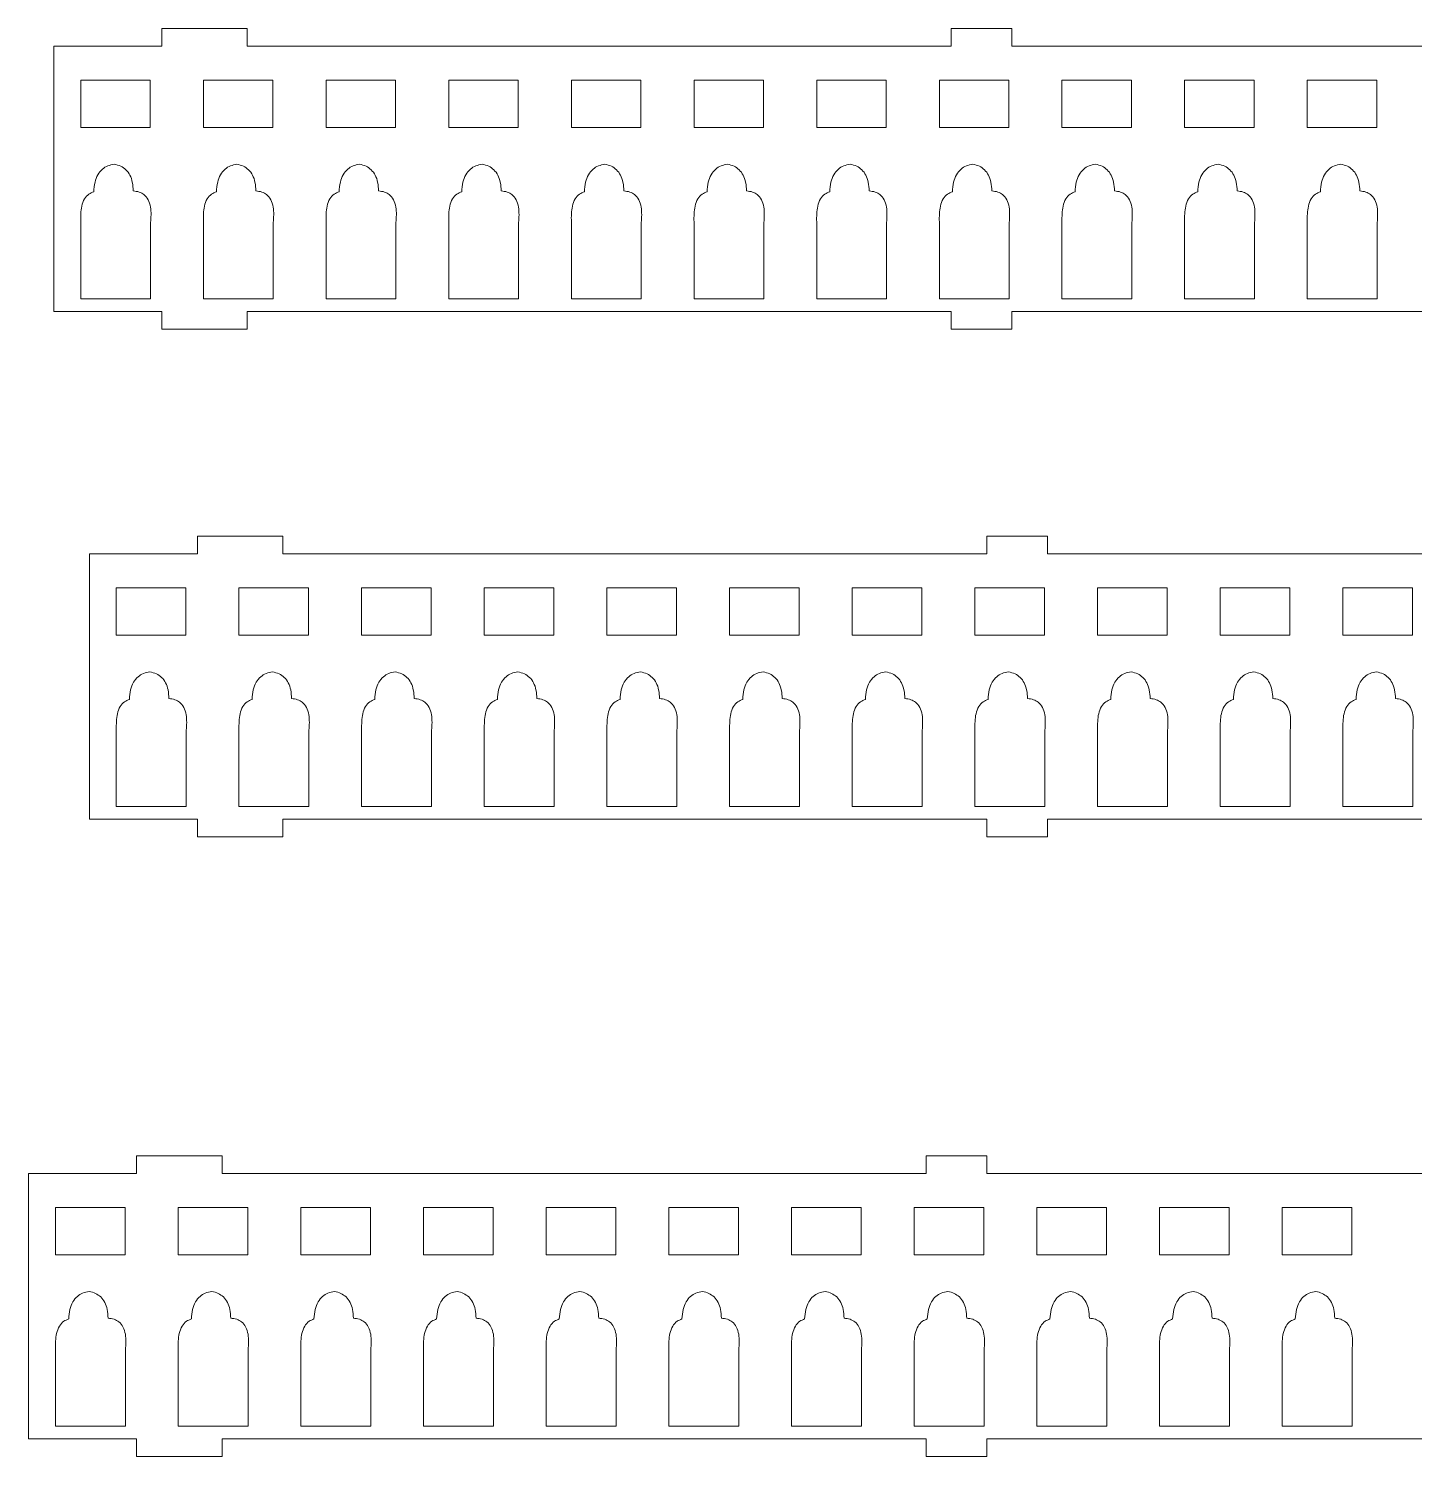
# Model space of a CAD drawing. Header units: millimetres. Extents: x -566 to 8079, y -1523 to 3979.
# Drawn here: x 7264.2 to 7499.2, y -1241.3 to -999.1 of the extents above; entities that cross this region are included whole.
import ezdxf
from ezdxf.lldxf.tags import DXFTag

# ---------------------------------------------------------------- set-up
doc = ezdxf.new("R2010")
doc.units = ezdxf.units.MM
tags = doc.linetypes.add('CENTER', pattern=[10.16, 6.35, -1.27, 1.27, -1.27]).pattern_tags.tags
tags[10:11] = [DXFTag(74, 4), DXFTag(75, 0), DXFTag(340, '0'), DXFTag(46, 1.0), DXFTag(50, 0.0), DXFTag(44, 0.0), DXFTag(45, 0.0)]
tags[8:9] = [DXFTag(74, 4), DXFTag(75, 0), DXFTag(340, '0'), DXFTag(46, 1.0), DXFTag(50, 0.0), DXFTag(44, 0.0), DXFTag(45, 0.0)]
tags[6:7] = [DXFTag(74, 4), DXFTag(75, 0), DXFTag(340, '0'), DXFTag(46, 1.0), DXFTag(50, 0.0), DXFTag(44, 0.0), DXFTag(45, 0.0)]
tags[4:5] = [DXFTag(74, 4), DXFTag(75, 0), DXFTag(340, '0'), DXFTag(46, 1.0), DXFTag(50, 0.0), DXFTag(44, 0.0), DXFTag(45, 0.0)]

# ---------------------------------------------------------------- blocks, each defined once
blk = doc.blocks.new('DWG10')
at = {"color": 7, "linetype": 'Continuous', "lineweight": 15}
for p, q in [((1208.44, 326.44), (1222.94, 326.44)), ((1208.44, 326.44), (1208.44, 323.44)), ((1222.94, 326.44), (1222.94, 323.44)), ((1342.31, 326.44), (1342.31, 323.44)), ((1342.31, 326.44), (1352.63, 326.44)), ((1352.63, 326.44), (1352.63, 323.44)), ((1190.13, 323.44), (1190.13, 278.44)), ((1190.13, 323.44), (1208.44, 323.44)), ((1222.94, 323.44), (1342.31, 323.44)), ((1352.63, 323.44), (1487.34, 323.44)), ((1206.51, 317.66), (1194.71, 317.66)), ((1194.71, 317.66), (1194.71, 309.66)), ((1206.51, 309.66), (1206.51, 317.66)), ((1227.31, 317.66), (1215.51, 317.66)), ((1215.51, 317.66), (1215.51, 309.66)), ((1227.31, 309.66), (1227.31, 317.66)), ((1248.11, 317.66), (1236.31, 317.66)), ((1236.31, 317.66), (1236.31, 309.66)), ((1248.11, 309.66), (1248.11, 317.66)), ((1268.91, 317.66), (1257.11, 317.66)), ((1257.11, 317.66), (1257.11, 309.66)), ((1268.91, 309.66), (1268.91, 317.66)), ((1289.71, 317.66), (1277.91, 317.66)), ((1277.91, 317.66), (1277.91, 309.66)), ((1289.71, 309.66), (1289.71, 317.66)), ((1310.51, 317.66), (1298.71, 317.66)), ((1298.71, 317.66), (1298.71, 309.66)), ((1310.51, 309.66), (1310.51, 317.66)), ((1331.31, 317.66), (1319.51, 317.66)), ((1319.51, 317.66), (1319.51, 309.66)), ((1331.31, 309.66), (1331.31, 317.66)), ((1352.11, 317.66), (1340.31, 317.66)), ((1340.31, 317.66), (1340.31, 309.66)), ((1352.11, 309.66), (1352.11, 317.66)), ((1372.91, 317.66), (1361.11, 317.66)), ((1361.11, 317.66), (1361.11, 309.66)), ((1372.91, 309.66), (1372.91, 317.66)), ((1393.71, 317.66), (1381.91, 317.66)), ((1381.91, 317.66), (1381.91, 309.66)), ((1393.71, 309.66), (1393.71, 317.66)), ((1414.51, 317.66), (1402.71, 317.66)), ((1402.71, 317.66), (1402.71, 309.66)), ((1414.51, 309.66), (1414.51, 317.66)), ((1194.71, 309.66), (1206.51, 309.66)), ((1215.51, 309.66), (1227.31, 309.66)), ((1236.31, 309.66), (1248.11, 309.66)), ((1257.11, 309.66), (1268.91, 309.66)), ((1277.91, 309.66), (1289.71, 309.66)), ((1298.71, 309.66), (1310.51, 309.66)), ((1319.51, 309.66), (1331.31, 309.66)), ((1340.31, 309.66), (1352.11, 309.66)), ((1361.11, 309.66), (1372.91, 309.66)), ((1381.91, 309.66), (1393.71, 309.66)), ((1402.71, 309.66), (1414.51, 309.66)), ((1194.71, 293.67), (1194.71, 280.6)), ((1206.57, 280.6), (1206.57, 293.52)), ((1215.51, 293.67), (1215.51, 280.6)), ((1227.37, 280.6), (1227.37, 293.52)), ((1236.31, 293.67), (1236.31, 280.6)), ((1248.17, 280.6), (1248.17, 293.52)), ((1257.11, 293.67), (1257.11, 280.6)), ((1268.97, 280.6), (1268.97, 293.52)), ((1277.91, 293.67), (1277.91, 280.6)), ((1289.77, 280.6), (1289.77, 293.52)), ((1298.71, 293.67), (1298.71, 280.6)), ((1310.57, 280.6), (1310.57, 293.52)), ((1319.51, 293.67), (1319.51, 280.6)), ((1331.37, 280.6), (1331.37, 293.52)), ((1340.31, 293.67), (1340.31, 280.6)), ((1352.17, 280.6), (1352.17, 293.52)), ((1361.11, 293.67), (1361.11, 280.6)), ((1372.97, 280.6), (1372.97, 293.52)), ((1381.91, 293.67), (1381.91, 280.6)), ((1393.77, 280.6), (1393.77, 293.52)), ((1402.71, 293.67), (1402.71, 280.6)), ((1414.57, 280.6), (1414.57, 293.52)), ((1194.71, 280.6), (1206.57, 280.6)), ((1215.51, 280.6), (1227.37, 280.6)), ((1236.31, 280.6), (1248.17, 280.6)), ((1257.11, 280.6), (1268.97, 280.6)), ((1277.91, 280.6), (1289.77, 280.6)), ((1298.71, 280.6), (1310.57, 280.6)), ((1319.51, 280.6), (1331.37, 280.6)), ((1340.31, 280.6), (1352.17, 280.6)), ((1361.11, 280.6), (1372.97, 280.6)), ((1381.91, 280.6), (1393.77, 280.6)), ((1402.71, 280.6), (1414.57, 280.6)), ((1190.13, 278.44), (1208.44, 278.44)), ((1208.44, 278.44), (1208.44, 275.44)), ((1222.94, 278.44), (1342.31, 278.44)), ((1222.94, 278.44), (1222.94, 275.44)), ((1342.31, 278.44), (1342.31, 275.44)), ((1352.63, 278.44), (1352.63, 275.44)), ((1352.63, 278.44), (1487.34, 278.44)), ((1222.94, 275.44), (1208.44, 275.44)), ((1352.63, 275.44), (1342.31, 275.44)), ((1214.49, 240.33), (1228.98, 240.33)), ((1214.49, 240.33), (1214.49, 237.33)), ((1228.98, 240.33), (1228.98, 237.33)), ((1348.36, 240.33), (1348.36, 237.33)), ((1348.36, 240.33), (1358.67, 240.33)), ((1358.67, 240.33), (1358.67, 237.33)), ((1196.18, 237.33), (1196.18, 192.33)), ((1196.18, 237.33), (1214.49, 237.33)), ((1228.98, 237.33), (1348.36, 237.33)), ((1358.67, 237.33), (1493.39, 237.33)), ((1212.55, 231.55), (1200.75, 231.55)), ((1200.75, 231.55), (1200.75, 223.55)), ((1212.55, 223.55), (1212.55, 231.55)), ((1233.35, 231.55), (1221.55, 231.55)), ((1221.55, 231.55), (1221.55, 223.55)), ((1233.35, 223.55), (1233.35, 231.55)), ((1254.15, 231.55), (1242.35, 231.55)), ((1242.35, 231.55), (1242.35, 223.55)), ((1254.15, 223.55), (1254.15, 231.55)), ((1274.95, 231.55), (1263.15, 231.55)), ((1263.15, 231.55), (1263.15, 223.55)), ((1274.95, 223.55), (1274.95, 231.55)), ((1295.75, 231.55), (1283.95, 231.55)), ((1283.95, 231.55), (1283.95, 223.55)), ((1295.75, 223.55), (1295.75, 231.55)), ((1316.55, 231.55), (1304.75, 231.55)), ((1304.75, 231.55), (1304.75, 223.55)), ((1316.55, 223.55), (1316.55, 231.55)), ((1337.35, 231.55), (1325.55, 231.55)), ((1325.55, 231.55), (1325.55, 223.55)), ((1337.35, 223.55), (1337.35, 231.55)), ((1358.15, 231.55), (1346.35, 231.55)), ((1346.35, 231.55), (1346.35, 223.55)), ((1358.15, 223.55), (1358.15, 231.55)), ((1378.95, 231.55), (1367.15, 231.55)), ((1367.15, 231.55), (1367.15, 223.55)), ((1378.95, 223.55), (1378.95, 231.55)), ((1399.75, 231.55), (1387.95, 231.55)), ((1387.95, 231.55), (1387.95, 223.55)), ((1399.75, 223.55), (1399.75, 231.55)), ((1420.55, 231.55), (1408.75, 231.55)), ((1408.75, 231.55), (1408.75, 223.55)), ((1420.55, 223.55), (1420.55, 231.55)), ((1200.75, 223.55), (1212.55, 223.55)), ((1221.55, 223.55), (1233.35, 223.55)), ((1242.35, 223.55), (1254.15, 223.55)), ((1263.15, 223.55), (1274.95, 223.55)), ((1283.95, 223.55), (1295.75, 223.55)), ((1304.75, 223.55), (1316.55, 223.55)), ((1325.55, 223.55), (1337.35, 223.55)), ((1346.35, 223.55), (1358.15, 223.55)), ((1367.15, 223.55), (1378.95, 223.55)), ((1387.95, 223.55), (1399.75, 223.55)), ((1408.75, 223.55), (1420.55, 223.55)), ((1200.75, 207.57), (1200.75, 194.49)), ((1212.62, 194.49), (1212.62, 207.41)), ((1221.55, 207.57), (1221.55, 194.49)), ((1233.42, 194.49), (1233.42, 207.41)), ((1242.35, 207.57), (1242.35, 194.49)), ((1254.22, 194.49), (1254.22, 207.41)), ((1263.15, 207.57), (1263.15, 194.49)), ((1275.02, 194.49), (1275.02, 207.41)), ((1283.95, 207.57), (1283.95, 194.49)), ((1295.82, 194.49), (1295.82, 207.41)), ((1304.75, 207.57), (1304.75, 194.49)), ((1316.62, 194.49), (1316.62, 207.41)), ((1325.55, 207.57), (1325.55, 194.49)), ((1337.42, 194.49), (1337.42, 207.41)), ((1346.35, 207.57), (1346.35, 194.49)), ((1358.22, 194.49), (1358.22, 207.41)), ((1367.15, 207.57), (1367.15, 194.49)), ((1379.02, 194.49), (1379.02, 207.41)), ((1387.95, 207.57), (1387.95, 194.49)), ((1399.82, 194.49), (1399.82, 207.41)), ((1408.75, 207.57), (1408.75, 194.49)), ((1420.62, 194.49), (1420.62, 207.41)), ((1200.75, 194.49), (1212.62, 194.49)), ((1221.55, 194.49), (1233.42, 194.49)), ((1242.35, 194.49), (1254.22, 194.49)), ((1263.15, 194.49), (1275.02, 194.49)), ((1283.95, 194.49), (1295.82, 194.49)), ((1304.75, 194.49), (1316.62, 194.49)), ((1325.55, 194.49), (1337.42, 194.49)), ((1346.35, 194.49), (1358.22, 194.49)), ((1367.15, 194.49), (1379.02, 194.49)), ((1387.95, 194.49), (1399.82, 194.49)), ((1408.75, 194.49), (1420.62, 194.49)), ((1196.18, 192.33), (1214.49, 192.33)), ((1214.49, 192.33), (1214.49, 189.33)), ((1228.98, 192.33), (1348.36, 192.33)), ((1228.98, 192.33), (1228.98, 189.33)), ((1348.36, 192.33), (1348.36, 189.33)), ((1358.67, 192.33), (1358.67, 189.33)), ((1358.67, 192.33), (1493.39, 192.33)), ((1228.98, 189.33), (1214.49, 189.33)), ((1358.67, 189.33), (1348.36, 189.33)), ((1204.18, 135.23), (1218.68, 135.23)), ((1204.18, 135.23), (1204.18, 132.23)), ((1218.68, 135.23), (1218.68, 132.23)), ((1338.05, 135.23), (1338.05, 132.23)), ((1338.05, 135.23), (1348.37, 135.23)), ((1348.37, 135.23), (1348.37, 132.23)), ((1185.87, 132.23), (1185.87, 87.23)), ((1185.87, 132.23), (1204.18, 132.23)), ((1218.68, 132.23), (1338.05, 132.23)), ((1348.37, 132.23), (1483.08, 132.23)), ((1202.25, 126.45), (1190.45, 126.45)), ((1190.45, 126.45), (1190.45, 118.45)), ((1202.25, 118.45), (1202.25, 126.45)), ((1223.05, 126.45), (1211.25, 126.45)), ((1211.25, 126.45), (1211.25, 118.45)), ((1223.05, 118.45), (1223.05, 126.45)), ((1243.85, 126.45), (1232.05, 126.45)), ((1232.05, 126.45), (1232.05, 118.45)), ((1243.85, 118.45), (1243.85, 126.45)), ((1264.65, 126.45), (1252.85, 126.45)), ((1252.85, 126.45), (1252.85, 118.45)), ((1264.65, 118.45), (1264.65, 126.45)), ((1285.45, 126.45), (1273.65, 126.45)), ((1273.65, 126.45), (1273.65, 118.45)), ((1285.45, 118.45), (1285.45, 126.45)), ((1306.25, 126.45), (1294.45, 126.45)), ((1294.45, 126.45), (1294.45, 118.45)), ((1306.25, 118.45), (1306.25, 126.45)), ((1327.05, 126.45), (1315.25, 126.45)), ((1315.25, 126.45), (1315.25, 118.45)), ((1327.05, 118.45), (1327.05, 126.45)), ((1347.85, 126.45), (1336.05, 126.45)), ((1336.05, 126.45), (1336.05, 118.45)), ((1347.85, 118.45), (1347.85, 126.45)), ((1368.65, 126.45), (1356.85, 126.45)), ((1356.85, 126.45), (1356.85, 118.45)), ((1368.65, 118.45), (1368.65, 126.45)), ((1389.45, 126.45), (1377.65, 126.45)), ((1377.65, 126.45), (1377.65, 118.45)), ((1389.45, 118.45), (1389.45, 126.45)), ((1410.25, 126.45), (1398.45, 126.45)), ((1398.45, 126.45), (1398.45, 118.45)), ((1410.25, 118.45), (1410.25, 126.45)), ((1190.45, 118.45), (1202.25, 118.45)), ((1211.25, 118.45), (1223.05, 118.45)), ((1232.05, 118.45), (1243.85, 118.45)), ((1252.85, 118.45), (1264.65, 118.45)), ((1273.65, 118.45), (1285.45, 118.45)), ((1294.45, 118.45), (1306.25, 118.45)), ((1315.25, 118.45), (1327.05, 118.45)), ((1336.05, 118.45), (1347.85, 118.45)), ((1356.85, 118.45), (1368.65, 118.45)), ((1377.65, 118.45), (1389.45, 118.45)), ((1398.45, 118.45), (1410.25, 118.45)), ((1190.45, 102.47), (1190.45, 89.39)), ((1202.31, 89.39), (1202.31, 102.31)), ((1211.25, 102.47), (1211.25, 89.39)), ((1223.11, 89.39), (1223.11, 102.31)), ((1232.05, 102.47), (1232.05, 89.39)), ((1243.91, 89.39), (1243.91, 102.31)), ((1252.85, 102.47), (1252.85, 89.39)), ((1264.71, 89.39), (1264.71, 102.31)), ((1273.65, 102.47), (1273.65, 89.39)), ((1285.51, 89.39), (1285.51, 102.31)), ((1294.45, 102.47), (1294.45, 89.39)), ((1306.31, 89.39), (1306.31, 102.31)), ((1315.25, 102.47), (1315.25, 89.39)), ((1327.11, 89.39), (1327.11, 102.31)), ((1336.05, 102.47), (1336.05, 89.39)), ((1347.91, 89.39), (1347.91, 102.31)), ((1356.85, 102.47), (1356.85, 89.39)), ((1368.71, 89.39), (1368.71, 102.31)), ((1377.65, 102.47), (1377.65, 89.39)), ((1389.51, 89.39), (1389.51, 102.31)), ((1398.45, 102.47), (1398.45, 89.39)), ((1410.31, 89.39), (1410.31, 102.31)), ((1185.87, 87.23), (1204.18, 87.23)), ((1190.45, 89.39), (1202.31, 89.39)), ((1204.18, 87.23), (1204.18, 84.23)), ((1211.25, 89.39), (1223.11, 89.39)), ((1218.68, 87.23), (1338.05, 87.23)), ((1218.68, 87.23), (1218.68, 84.23)), ((1232.05, 89.39), (1243.91, 89.39)), ((1252.85, 89.39), (1264.71, 89.39)), ((1273.65, 89.39), (1285.51, 89.39)), ((1294.45, 89.39), (1306.31, 89.39)), ((1315.25, 89.39), (1327.11, 89.39)), ((1336.05, 89.39), (1347.91, 89.39)), ((1338.05, 87.23), (1338.05, 84.23)), ((1348.37, 87.23), (1348.37, 84.23)), ((1348.37, 87.23), (1483.08, 87.23)), ((1356.85, 89.39), (1368.71, 89.39)), ((1377.65, 89.39), (1389.51, 89.39)), ((1398.45, 89.39), (1410.31, 89.39)), ((1218.68, 84.23), (1204.18, 84.23)), ((1348.37, 84.23), (1338.05, 84.23))]:
    blk.add_line(p, q, dxfattribs=at)
for points, knots in [([(1200.41, 303.43), (1200.03, 303.36), (1199.31, 303.21), (1198.31, 302.61), (1197.54, 301.64), (1197.05, 300.3), (1196.97, 299.3), (1196.93, 298.75)], [0, 0, 0, 0, 0.178834, 0.342424, 0.532705, 0.746246, 1, 1, 1, 1]), ([(1203.62, 298.89), (1203.59, 299.39), (1203.54, 300.31), (1203.12, 301.56), (1202.43, 302.5), (1201.49, 303.15), (1200.78, 303.34), (1200.41, 303.43)], [0, 0, 0, 0, 0.243747, 0.451763, 0.639377, 0.811664, 1, 1, 1, 1]), ([(1221.21, 303.43), (1220.83, 303.36), (1220.11, 303.21), (1219.11, 302.61), (1218.34, 301.64), (1217.85, 300.3), (1217.77, 299.3), (1217.73, 298.75)], [0, 0, 0, 0, 0.178833, 0.342424, 0.532705, 0.746246, 1, 1, 1, 1]), ([(1224.42, 298.89), (1224.39, 299.39), (1224.34, 300.31), (1223.92, 301.56), (1223.23, 302.5), (1222.29, 303.15), (1221.58, 303.34), (1221.21, 303.43)], [0, 0, 0, 0, 0.2437472, 0.4517629, 0.6393773, 0.8116636, 1, 1, 1, 1]), ([(1242.01, 303.43), (1241.63, 303.36), (1240.91, 303.21), (1239.91, 302.61), (1239.14, 301.64), (1238.65, 300.3), (1238.57, 299.3), (1238.53, 298.75)], [0, 0, 0, 0, 0.178834, 0.342425, 0.532705, 0.746246, 1, 1, 1, 1]), ([(1245.22, 298.89), (1245.19, 299.39), (1245.14, 300.31), (1244.72, 301.56), (1244.03, 302.5), (1243.09, 303.15), (1242.38, 303.34), (1242.01, 303.43)], [0, 0, 0, 0, 0.243747, 0.451763, 0.639377, 0.811664, 1, 1, 1, 1]), ([(1262.81, 303.43), (1262.43, 303.36), (1261.71, 303.21), (1260.71, 302.61), (1259.94, 301.64), (1259.45, 300.3), (1259.37, 299.3), (1259.33, 298.75)], [0, 0, 0, 0, 0.178834, 0.342425, 0.532705, 0.746246, 1, 1, 1, 1]), ([(1266.02, 298.89), (1265.99, 299.39), (1265.94, 300.31), (1265.52, 301.56), (1264.83, 302.5), (1263.89, 303.15), (1263.18, 303.34), (1262.81, 303.43)], [0, 0, 0, 0, 0.243747, 0.451763, 0.639377, 0.811664, 1, 1, 1, 1]), ([(1283.61, 303.43), (1283.23, 303.36), (1282.51, 303.21), (1281.51, 302.61), (1280.74, 301.64), (1280.25, 300.3), (1280.17, 299.3), (1280.13, 298.75)], [0, 0, 0, 0, 0.178834, 0.342424, 0.532705, 0.746246, 1, 1, 1, 1]), ([(1286.82, 298.89), (1286.79, 299.39), (1286.74, 300.31), (1286.32, 301.56), (1285.63, 302.5), (1284.69, 303.15), (1283.98, 303.34), (1283.61, 303.43)], [0, 0, 0, 0, 0.243747, 0.451763, 0.639377, 0.811664, 1, 1, 1, 1]), ([(1304.41, 303.43), (1304.03, 303.36), (1303.31, 303.21), (1302.31, 302.61), (1301.54, 301.64), (1301.05, 300.3), (1300.97, 299.3), (1300.93, 298.75)], [0, 0, 0, 0, 0.178833, 0.342424, 0.532705, 0.746246, 1, 1, 1, 1]), ([(1307.62, 298.89), (1307.59, 299.39), (1307.54, 300.31), (1307.12, 301.56), (1306.43, 302.5), (1305.49, 303.15), (1304.78, 303.34), (1304.41, 303.43)], [0, 0, 0, 0, 0.243747, 0.451763, 0.639377, 0.811664, 1, 1, 1, 1]), ([(1325.21, 303.43), (1324.83, 303.36), (1324.11, 303.21), (1323.11, 302.61), (1322.34, 301.64), (1321.85, 300.3), (1321.77, 299.3), (1321.73, 298.75)], [0, 0, 0, 0, 0.178834, 0.342425, 0.532705, 0.746246, 1, 1, 1, 1]), ([(1328.42, 298.89), (1328.39, 299.39), (1328.34, 300.31), (1327.92, 301.56), (1327.23, 302.5), (1326.29, 303.15), (1325.58, 303.34), (1325.21, 303.43)], [0, 0, 0, 0, 0.243747, 0.451763, 0.639377, 0.811664, 1, 1, 1, 1]), ([(1346.01, 303.43), (1345.63, 303.36), (1344.91, 303.21), (1343.91, 302.61), (1343.14, 301.64), (1342.65, 300.3), (1342.57, 299.3), (1342.53, 298.75)], [0, 0, 0, 0, 0.178834, 0.342424, 0.532705, 0.746246, 1, 1, 1, 1]), ([(1349.22, 298.89), (1349.19, 299.39), (1349.14, 300.31), (1348.72, 301.56), (1348.03, 302.5), (1347.09, 303.15), (1346.38, 303.34), (1346.01, 303.43)], [0, 0, 0, 0, 0.243747, 0.451763, 0.639377, 0.811664, 1, 1, 1, 1]), ([(1366.81, 303.43), (1366.43, 303.36), (1365.71, 303.21), (1364.71, 302.61), (1363.94, 301.64), (1363.45, 300.3), (1363.37, 299.3), (1363.33, 298.75)], [0, 0, 0, 0, 0.1788339, 0.342425, 0.5327051, 0.7462458, 1, 1, 1, 1]), ([(1370.02, 298.89), (1369.99, 299.39), (1369.94, 300.31), (1369.52, 301.56), (1368.83, 302.5), (1367.89, 303.15), (1367.18, 303.34), (1366.81, 303.43)], [0, 0, 0, 0, 0.243747, 0.451763, 0.639377, 0.811664, 1, 1, 1, 1]), ([(1387.61, 303.43), (1387.23, 303.36), (1386.51, 303.21), (1385.51, 302.61), (1384.74, 301.64), (1384.25, 300.3), (1384.17, 299.3), (1384.13, 298.75)], [0, 0, 0, 0, 0.1788339, 0.342425, 0.5327051, 0.7462458, 1, 1, 1, 1]), ([(1390.82, 298.89), (1390.79, 299.39), (1390.74, 300.31), (1390.32, 301.56), (1389.63, 302.5), (1388.69, 303.15), (1387.98, 303.34), (1387.61, 303.43)], [0, 0, 0, 0, 0.243747, 0.451763, 0.639377, 0.811664, 1, 1, 1, 1]), ([(1408.41, 303.43), (1408.03, 303.36), (1407.31, 303.21), (1406.31, 302.61), (1405.54, 301.64), (1405.05, 300.3), (1404.97, 299.3), (1404.93, 298.75)], [0, 0, 0, 0, 0.178834, 0.342424, 0.532705, 0.746245, 1, 1, 1, 1]), ([(1411.62, 298.89), (1411.59, 299.39), (1411.54, 300.31), (1411.12, 301.56), (1410.43, 302.5), (1409.49, 303.15), (1408.78, 303.34), (1408.41, 303.43)], [0, 0, 0, 0, 0.243747, 0.451762, 0.639377, 0.811664, 1, 1, 1, 1]), ([(1196.93, 298.75), (1196.64, 298.64), (1196.01, 298.4), (1195.26, 297.51), (1194.69, 295.9), (1194.7, 294.57), (1194.71, 293.67)], [0, 0, 0, 0, 0.151811, 0.33858, 0.556779, 1, 1, 1, 1]), ([(1206.57, 293.52), (1206.63, 294.4), (1206.72, 295.73), (1206.24, 297.38), (1205.54, 298.28), (1204.61, 298.78), (1203.96, 298.85), (1203.62, 298.89)], [0, 0, 0, 0, 0.376592, 0.56276, 0.722116, 0.853205, 1, 1, 1, 1]), ([(1217.73, 298.75), (1217.44, 298.64), (1216.81, 298.4), (1216.06, 297.51), (1215.49, 295.9), (1215.5, 294.57), (1215.51, 293.67)], [0, 0, 0, 0, 0.151811, 0.33858, 0.556779, 1, 1, 1, 1]), ([(1227.37, 293.52), (1227.43, 294.4), (1227.52, 295.73), (1227.04, 297.38), (1226.34, 298.28), (1225.41, 298.78), (1224.76, 298.85), (1224.42, 298.89)], [0, 0, 0, 0, 0.3765916, 0.5627604, 0.7221157, 0.8532045, 1, 1, 1, 1]), ([(1238.53, 298.75), (1238.24, 298.64), (1237.61, 298.4), (1236.86, 297.51), (1236.29, 295.9), (1236.3, 294.57), (1236.31, 293.67)], [0, 0, 0, 0, 0.151811, 0.338579, 0.556779, 1, 1, 1, 1]), ([(1248.17, 293.52), (1248.23, 294.4), (1248.32, 295.73), (1247.84, 297.38), (1247.14, 298.28), (1246.21, 298.78), (1245.56, 298.85), (1245.22, 298.89)], [0, 0, 0, 0, 0.376592, 0.56276, 0.722116, 0.853204, 1, 1, 1, 1]), ([(1259.33, 298.75), (1259.04, 298.64), (1258.41, 298.4), (1257.66, 297.51), (1257.09, 295.9), (1257.1, 294.57), (1257.11, 293.67)], [0, 0, 0, 0, 0.151811, 0.33858, 0.556779, 1, 1, 1, 1]), ([(1268.97, 293.52), (1269.03, 294.4), (1269.12, 295.73), (1268.64, 297.38), (1267.94, 298.28), (1267.01, 298.78), (1266.36, 298.85), (1266.02, 298.89)], [0, 0, 0, 0, 0.376592, 0.56276, 0.722115, 0.853204, 1, 1, 1, 1]), ([(1280.13, 298.75), (1279.84, 298.64), (1279.21, 298.4), (1278.46, 297.51), (1277.89, 295.9), (1277.9, 294.57), (1277.91, 293.67)], [0, 0, 0, 0, 0.151811, 0.33858, 0.556779, 1, 1, 1, 1]), ([(1289.77, 293.52), (1289.83, 294.4), (1289.92, 295.73), (1289.44, 297.38), (1288.74, 298.28), (1287.81, 298.78), (1287.16, 298.85), (1286.82, 298.89)], [0, 0, 0, 0, 0.376592, 0.56276, 0.722116, 0.853204, 1, 1, 1, 1]), ([(1300.93, 298.75), (1300.64, 298.64), (1300.01, 298.4), (1299.26, 297.51), (1298.69, 295.9), (1298.7, 294.57), (1298.71, 293.67)], [0, 0, 0, 0, 0.151811, 0.33858, 0.556779, 1, 1, 1, 1]), ([(1310.57, 293.52), (1310.63, 294.4), (1310.72, 295.73), (1310.24, 297.38), (1309.54, 298.28), (1308.61, 298.78), (1307.96, 298.85), (1307.62, 298.89)], [0, 0, 0, 0, 0.376591, 0.56276, 0.722115, 0.853204, 1, 1, 1, 1]), ([(1321.73, 298.75), (1321.44, 298.64), (1320.81, 298.4), (1320.06, 297.51), (1319.49, 295.9), (1319.5, 294.57), (1319.51, 293.67)], [0, 0, 0, 0, 0.1518111, 0.3385798, 0.5567787, 1, 1, 1, 1]), ([(1331.37, 293.52), (1331.43, 294.4), (1331.52, 295.73), (1331.04, 297.38), (1330.34, 298.28), (1329.41, 298.78), (1328.76, 298.85), (1328.42, 298.89)], [0, 0, 0, 0, 0.376592, 0.56276, 0.722115, 0.853205, 1, 1, 1, 1]), ([(1342.53, 298.75), (1342.24, 298.64), (1341.61, 298.4), (1340.86, 297.51), (1340.29, 295.9), (1340.3, 294.57), (1340.31, 293.67)], [0, 0, 0, 0, 0.151811, 0.33858, 0.556779, 1, 1, 1, 1]), ([(1352.17, 293.52), (1352.23, 294.4), (1352.32, 295.73), (1351.84, 297.38), (1351.14, 298.28), (1350.21, 298.78), (1349.56, 298.85), (1349.22, 298.89)], [0, 0, 0, 0, 0.376592, 0.56276, 0.722116, 0.853205, 1, 1, 1, 1]), ([(1363.33, 298.75), (1363.04, 298.64), (1362.41, 298.4), (1361.66, 297.51), (1361.09, 295.9), (1361.1, 294.57), (1361.11, 293.67)], [0, 0, 0, 0, 0.151811, 0.33858, 0.556779, 1, 1, 1, 1]), ([(1372.97, 293.52), (1373.03, 294.4), (1373.12, 295.73), (1372.64, 297.38), (1371.94, 298.28), (1371.01, 298.78), (1370.36, 298.85), (1370.02, 298.89)], [0, 0, 0, 0, 0.376591, 0.56276, 0.722115, 0.853204, 1, 1, 1, 1]), ([(1384.13, 298.75), (1383.84, 298.64), (1383.21, 298.4), (1382.46, 297.51), (1381.89, 295.9), (1381.9, 294.57), (1381.91, 293.67)], [0, 0, 0, 0, 0.151811, 0.33858, 0.556779, 1, 1, 1, 1]), ([(1393.77, 293.52), (1393.83, 294.4), (1393.92, 295.73), (1393.44, 297.38), (1392.74, 298.28), (1391.81, 298.78), (1391.16, 298.85), (1390.82, 298.89)], [0, 0, 0, 0, 0.3765915, 0.5627602, 0.7221148, 0.8532041, 1, 1, 1, 1]), ([(1404.93, 298.75), (1404.64, 298.64), (1404.01, 298.4), (1403.26, 297.51), (1402.69, 295.9), (1402.7, 294.57), (1402.71, 293.67)], [0, 0, 0, 0, 0.151811, 0.33858, 0.556779, 1, 1, 1, 1]), ([(1414.57, 293.52), (1414.63, 294.4), (1414.72, 295.73), (1414.24, 297.38), (1413.54, 298.28), (1412.61, 298.78), (1411.96, 298.85), (1411.62, 298.89)], [0, 0, 0, 0, 0.376591, 0.562759, 0.722115, 0.853204, 1, 1, 1, 1]), ([(1206.45, 217.33), (1206.08, 217.25), (1205.35, 217.1), (1204.36, 216.5), (1203.58, 215.53), (1203.09, 214.19), (1203.02, 213.19), (1202.97, 212.65)], [0, 0, 0, 0, 0.178834, 0.342424, 0.532705, 0.746246, 1, 1, 1, 1]), ([(1209.66, 212.78), (1209.64, 213.28), (1209.59, 214.2), (1209.17, 215.45), (1208.48, 216.4), (1207.54, 217.04), (1206.83, 217.23), (1206.45, 217.33)], [0, 0, 0, 0, 0.243747, 0.451763, 0.639377, 0.811664, 1, 1, 1, 1]), ([(1227.25, 217.33), (1226.88, 217.25), (1226.15, 217.1), (1225.16, 216.5), (1224.38, 215.53), (1223.89, 214.19), (1223.82, 213.19), (1223.77, 212.65)], [0, 0, 0, 0, 0.178833, 0.342424, 0.532705, 0.746246, 1, 1, 1, 1]), ([(1230.46, 212.78), (1230.44, 213.28), (1230.39, 214.2), (1229.97, 215.45), (1229.28, 216.4), (1228.34, 217.04), (1227.63, 217.23), (1227.25, 217.33)], [0, 0, 0, 0, 0.2437472, 0.4517629, 0.6393773, 0.8116636, 1, 1, 1, 1]), ([(1248.05, 217.33), (1247.68, 217.25), (1246.95, 217.1), (1245.96, 216.5), (1245.18, 215.53), (1244.69, 214.19), (1244.62, 213.19), (1244.57, 212.65)], [0, 0, 0, 0, 0.178834, 0.342425, 0.532705, 0.746246, 1, 1, 1, 1]), ([(1251.26, 212.78), (1251.24, 213.28), (1251.19, 214.2), (1250.77, 215.45), (1250.08, 216.4), (1249.14, 217.04), (1248.43, 217.23), (1248.05, 217.33)], [0, 0, 0, 0, 0.243747, 0.451763, 0.639377, 0.811664, 1, 1, 1, 1]), ([(1268.85, 217.33), (1268.48, 217.25), (1267.75, 217.1), (1266.76, 216.5), (1265.98, 215.53), (1265.49, 214.19), (1265.42, 213.19), (1265.37, 212.65)], [0, 0, 0, 0, 0.178834, 0.342425, 0.532705, 0.746246, 1, 1, 1, 1]), ([(1272.06, 212.78), (1272.04, 213.28), (1271.99, 214.2), (1271.57, 215.45), (1270.88, 216.4), (1269.94, 217.04), (1269.23, 217.23), (1268.85, 217.33)], [0, 0, 0, 0, 0.243747, 0.451763, 0.639377, 0.811664, 1, 1, 1, 1]), ([(1289.65, 217.33), (1289.28, 217.25), (1288.55, 217.1), (1287.56, 216.5), (1286.78, 215.53), (1286.29, 214.19), (1286.22, 213.19), (1286.17, 212.65)], [0, 0, 0, 0, 0.178834, 0.342424, 0.532705, 0.746246, 1, 1, 1, 1]), ([(1292.86, 212.78), (1292.84, 213.28), (1292.79, 214.2), (1292.37, 215.45), (1291.68, 216.4), (1290.74, 217.04), (1290.03, 217.23), (1289.65, 217.33)], [0, 0, 0, 0, 0.243747, 0.451763, 0.639377, 0.811664, 1, 1, 1, 1]), ([(1310.45, 217.33), (1310.08, 217.25), (1309.35, 217.1), (1308.36, 216.5), (1307.58, 215.53), (1307.09, 214.19), (1307.02, 213.19), (1306.97, 212.65)], [0, 0, 0, 0, 0.178833, 0.342424, 0.532705, 0.746246, 1, 1, 1, 1]), ([(1313.66, 212.78), (1313.64, 213.28), (1313.59, 214.2), (1313.17, 215.45), (1312.48, 216.4), (1311.54, 217.04), (1310.83, 217.23), (1310.45, 217.33)], [0, 0, 0, 0, 0.243747, 0.451763, 0.639377, 0.811664, 1, 1, 1, 1]), ([(1331.25, 217.33), (1330.88, 217.25), (1330.15, 217.1), (1329.16, 216.5), (1328.38, 215.53), (1327.89, 214.19), (1327.82, 213.19), (1327.77, 212.65)], [0, 0, 0, 0, 0.178834, 0.342425, 0.532705, 0.746246, 1, 1, 1, 1]), ([(1334.46, 212.78), (1334.44, 213.28), (1334.39, 214.2), (1333.97, 215.45), (1333.28, 216.4), (1332.34, 217.04), (1331.63, 217.23), (1331.25, 217.33)], [0, 0, 0, 0, 0.243747, 0.451763, 0.639377, 0.811664, 1, 1, 1, 1]), ([(1352.05, 217.33), (1351.68, 217.25), (1350.95, 217.1), (1349.96, 216.5), (1349.18, 215.53), (1348.69, 214.19), (1348.62, 213.19), (1348.57, 212.65)], [0, 0, 0, 0, 0.178834, 0.342424, 0.532705, 0.746246, 1, 1, 1, 1]), ([(1355.26, 212.78), (1355.24, 213.28), (1355.19, 214.2), (1354.77, 215.45), (1354.08, 216.4), (1353.14, 217.04), (1352.43, 217.23), (1352.05, 217.33)], [0, 0, 0, 0, 0.243747, 0.451763, 0.639377, 0.811664, 1, 1, 1, 1]), ([(1372.85, 217.33), (1372.48, 217.25), (1371.75, 217.1), (1370.76, 216.5), (1369.98, 215.53), (1369.49, 214.19), (1369.42, 213.19), (1369.37, 212.65)], [0, 0, 0, 0, 0.1788339, 0.342425, 0.5327051, 0.7462458, 1, 1, 1, 1]), ([(1376.06, 212.78), (1376.04, 213.28), (1375.99, 214.2), (1375.57, 215.45), (1374.88, 216.4), (1373.94, 217.04), (1373.23, 217.23), (1372.85, 217.33)], [0, 0, 0, 0, 0.243747, 0.451763, 0.639377, 0.811664, 1, 1, 1, 1]), ([(1393.65, 217.33), (1393.28, 217.25), (1392.55, 217.1), (1391.56, 216.5), (1390.78, 215.53), (1390.29, 214.19), (1390.22, 213.19), (1390.17, 212.65)], [0, 0, 0, 0, 0.1788339, 0.342425, 0.5327051, 0.7462458, 1, 1, 1, 1]), ([(1396.86, 212.78), (1396.84, 213.28), (1396.79, 214.2), (1396.37, 215.45), (1395.68, 216.4), (1394.74, 217.04), (1394.03, 217.23), (1393.65, 217.33)], [0, 0, 0, 0, 0.243747, 0.451763, 0.639377, 0.811664, 1, 1, 1, 1]), ([(1414.45, 217.33), (1414.08, 217.25), (1413.35, 217.1), (1412.36, 216.5), (1411.58, 215.53), (1411.09, 214.19), (1411.02, 213.19), (1410.97, 212.65)], [0, 0, 0, 0, 0.178834, 0.342424, 0.532705, 0.746245, 1, 1, 1, 1]), ([(1417.66, 212.78), (1417.64, 213.28), (1417.59, 214.2), (1417.17, 215.45), (1416.48, 216.4), (1415.54, 217.04), (1414.83, 217.23), (1414.45, 217.33)], [0, 0, 0, 0, 0.243747, 0.451762, 0.639377, 0.811664, 1, 1, 1, 1]), ([(1202.97, 212.65), (1202.69, 212.53), (1202.05, 212.29), (1201.31, 211.4), (1200.73, 209.79), (1200.75, 208.46), (1200.75, 207.57)], [0, 0, 0, 0, 0.151811, 0.33858, 0.556779, 1, 1, 1, 1]), ([(1212.62, 207.41), (1212.68, 208.3), (1212.76, 209.62), (1212.28, 211.27), (1211.58, 212.17), (1210.66, 212.67), (1210.01, 212.74), (1209.66, 212.78)], [0, 0, 0, 0, 0.376592, 0.56276, 0.722116, 0.853205, 1, 1, 1, 1]), ([(1223.77, 212.65), (1223.49, 212.53), (1222.85, 212.29), (1222.11, 211.4), (1221.53, 209.79), (1221.55, 208.46), (1221.55, 207.57)], [0, 0, 0, 0, 0.151811, 0.33858, 0.556779, 1, 1, 1, 1]), ([(1233.42, 207.41), (1233.48, 208.3), (1233.56, 209.62), (1233.08, 211.27), (1232.38, 212.17), (1231.46, 212.67), (1230.81, 212.74), (1230.46, 212.78)], [0, 0, 0, 0, 0.3765916, 0.5627604, 0.7221157, 0.8532045, 1, 1, 1, 1]), ([(1244.57, 212.65), (1244.29, 212.53), (1243.65, 212.29), (1242.91, 211.4), (1242.33, 209.79), (1242.35, 208.46), (1242.35, 207.57)], [0, 0, 0, 0, 0.151811, 0.338579, 0.556779, 1, 1, 1, 1]), ([(1254.22, 207.41), (1254.28, 208.3), (1254.36, 209.62), (1253.88, 211.27), (1253.18, 212.17), (1252.26, 212.67), (1251.61, 212.74), (1251.26, 212.78)], [0, 0, 0, 0, 0.376592, 0.56276, 0.722116, 0.853204, 1, 1, 1, 1]), ([(1265.37, 212.65), (1265.09, 212.53), (1264.45, 212.29), (1263.71, 211.4), (1263.13, 209.79), (1263.15, 208.46), (1263.15, 207.57)], [0, 0, 0, 0, 0.151811, 0.33858, 0.556779, 1, 1, 1, 1]), ([(1275.02, 207.41), (1275.08, 208.3), (1275.16, 209.62), (1274.68, 211.27), (1273.98, 212.17), (1273.06, 212.67), (1272.41, 212.74), (1272.06, 212.78)], [0, 0, 0, 0, 0.376592, 0.56276, 0.722115, 0.853204, 1, 1, 1, 1]), ([(1286.17, 212.65), (1285.89, 212.53), (1285.25, 212.29), (1284.51, 211.4), (1283.93, 209.79), (1283.95, 208.46), (1283.95, 207.57)], [0, 0, 0, 0, 0.151811, 0.33858, 0.556779, 1, 1, 1, 1]), ([(1295.82, 207.41), (1295.88, 208.3), (1295.96, 209.62), (1295.48, 211.27), (1294.78, 212.17), (1293.86, 212.67), (1293.21, 212.74), (1292.86, 212.78)], [0, 0, 0, 0, 0.376592, 0.56276, 0.722116, 0.853204, 1, 1, 1, 1]), ([(1306.97, 212.65), (1306.69, 212.53), (1306.05, 212.29), (1305.31, 211.4), (1304.73, 209.79), (1304.75, 208.46), (1304.75, 207.57)], [0, 0, 0, 0, 0.151811, 0.33858, 0.556779, 1, 1, 1, 1]), ([(1316.62, 207.41), (1316.68, 208.3), (1316.76, 209.62), (1316.28, 211.27), (1315.58, 212.17), (1314.66, 212.67), (1314.01, 212.74), (1313.66, 212.78)], [0, 0, 0, 0, 0.376591, 0.56276, 0.722115, 0.853204, 1, 1, 1, 1]), ([(1327.77, 212.65), (1327.49, 212.53), (1326.85, 212.29), (1326.11, 211.4), (1325.53, 209.79), (1325.55, 208.46), (1325.55, 207.57)], [0, 0, 0, 0, 0.1518111, 0.3385798, 0.5567787, 1, 1, 1, 1]), ([(1337.42, 207.41), (1337.48, 208.3), (1337.56, 209.62), (1337.08, 211.27), (1336.38, 212.17), (1335.46, 212.67), (1334.81, 212.74), (1334.46, 212.78)], [0, 0, 0, 0, 0.376592, 0.56276, 0.722115, 0.853205, 1, 1, 1, 1]), ([(1348.57, 212.65), (1348.29, 212.53), (1347.65, 212.29), (1346.91, 211.4), (1346.33, 209.79), (1346.35, 208.46), (1346.35, 207.57)], [0, 0, 0, 0, 0.151811, 0.33858, 0.556779, 1, 1, 1, 1]), ([(1358.22, 207.41), (1358.28, 208.3), (1358.36, 209.62), (1357.88, 211.27), (1357.18, 212.17), (1356.26, 212.67), (1355.61, 212.74), (1355.26, 212.78)], [0, 0, 0, 0, 0.376592, 0.56276, 0.722116, 0.853205, 1, 1, 1, 1]), ([(1369.37, 212.65), (1369.09, 212.53), (1368.45, 212.29), (1367.71, 211.4), (1367.13, 209.79), (1367.15, 208.46), (1367.15, 207.57)], [0, 0, 0, 0, 0.151811, 0.33858, 0.556779, 1, 1, 1, 1]), ([(1379.02, 207.41), (1379.08, 208.3), (1379.16, 209.62), (1378.68, 211.27), (1377.98, 212.17), (1377.06, 212.67), (1376.41, 212.74), (1376.06, 212.78)], [0, 0, 0, 0, 0.376591, 0.56276, 0.722115, 0.853204, 1, 1, 1, 1]), ([(1390.17, 212.65), (1389.89, 212.53), (1389.25, 212.29), (1388.51, 211.4), (1387.93, 209.79), (1387.95, 208.46), (1387.95, 207.57)], [0, 0, 0, 0, 0.151811, 0.33858, 0.556779, 1, 1, 1, 1]), ([(1399.82, 207.41), (1399.88, 208.3), (1399.96, 209.62), (1399.48, 211.27), (1398.78, 212.17), (1397.86, 212.67), (1397.21, 212.74), (1396.86, 212.78)], [0, 0, 0, 0, 0.3765915, 0.5627602, 0.7221148, 0.8532041, 1, 1, 1, 1]), ([(1410.97, 212.65), (1410.69, 212.53), (1410.05, 212.29), (1409.31, 211.4), (1408.73, 209.79), (1408.75, 208.46), (1408.75, 207.57)], [0, 0, 0, 0, 0.151811, 0.33858, 0.556779, 1, 1, 1, 1]), ([(1420.62, 207.41), (1420.68, 208.3), (1420.76, 209.62), (1420.28, 211.27), (1419.58, 212.17), (1418.66, 212.67), (1418.01, 212.74), (1417.66, 212.78)], [0, 0, 0, 0, 0.376591, 0.562759, 0.722115, 0.853204, 1, 1, 1, 1]), ([(1196.15, 112.23), (1195.77, 112.15), (1195.05, 112), (1194.05, 111.4), (1193.28, 110.43), (1192.79, 109.09), (1192.71, 108.09), (1192.67, 107.55)], [0, 0, 0, 0, 0.178834, 0.342424, 0.532705, 0.746246, 1, 1, 1, 1]), ([(1199.36, 107.68), (1199.33, 108.18), (1199.28, 109.1), (1198.87, 110.35), (1198.17, 111.3), (1197.23, 111.94), (1196.52, 112.13), (1196.15, 112.23)], [0, 0, 0, 0, 0.243747, 0.451763, 0.639377, 0.811664, 1, 1, 1, 1]), ([(1216.95, 112.23), (1216.57, 112.15), (1215.85, 112), (1214.85, 111.4), (1214.08, 110.43), (1213.59, 109.09), (1213.51, 108.09), (1213.47, 107.55)], [0, 0, 0, 0, 0.178833, 0.342424, 0.532705, 0.746246, 1, 1, 1, 1]), ([(1220.16, 107.68), (1220.13, 108.18), (1220.08, 109.1), (1219.67, 110.35), (1218.97, 111.3), (1218.03, 111.94), (1217.32, 112.13), (1216.95, 112.23)], [0, 0, 0, 0, 0.2437472, 0.4517629, 0.6393773, 0.8116636, 1, 1, 1, 1]), ([(1237.75, 112.23), (1237.37, 112.15), (1236.65, 112), (1235.65, 111.4), (1234.88, 110.43), (1234.39, 109.09), (1234.31, 108.09), (1234.27, 107.55)], [0, 0, 0, 0, 0.178834, 0.342425, 0.532705, 0.746246, 1, 1, 1, 1]), ([(1240.96, 107.68), (1240.93, 108.18), (1240.88, 109.1), (1240.47, 110.35), (1239.77, 111.3), (1238.83, 111.94), (1238.12, 112.13), (1237.75, 112.23)], [0, 0, 0, 0, 0.243747, 0.451763, 0.639377, 0.811664, 1, 1, 1, 1]), ([(1258.55, 112.23), (1258.17, 112.15), (1257.45, 112), (1256.45, 111.4), (1255.68, 110.43), (1255.19, 109.09), (1255.11, 108.09), (1255.07, 107.55)], [0, 0, 0, 0, 0.178834, 0.342425, 0.532705, 0.746246, 1, 1, 1, 1]), ([(1261.76, 107.68), (1261.73, 108.18), (1261.68, 109.1), (1261.27, 110.35), (1260.57, 111.3), (1259.63, 111.94), (1258.92, 112.13), (1258.55, 112.23)], [0, 0, 0, 0, 0.243747, 0.451763, 0.639377, 0.811664, 1, 1, 1, 1]), ([(1279.35, 112.23), (1278.97, 112.15), (1278.25, 112), (1277.25, 111.4), (1276.48, 110.43), (1275.99, 109.09), (1275.91, 108.09), (1275.87, 107.55)], [0, 0, 0, 0, 0.178834, 0.342424, 0.532705, 0.746246, 1, 1, 1, 1]), ([(1282.56, 107.68), (1282.53, 108.18), (1282.48, 109.1), (1282.07, 110.35), (1281.37, 111.3), (1280.43, 111.94), (1279.72, 112.13), (1279.35, 112.23)], [0, 0, 0, 0, 0.243747, 0.451763, 0.639377, 0.811664, 1, 1, 1, 1]), ([(1300.15, 112.23), (1299.77, 112.15), (1299.05, 112), (1298.05, 111.4), (1297.28, 110.43), (1296.79, 109.09), (1296.71, 108.09), (1296.67, 107.55)], [0, 0, 0, 0, 0.178833, 0.342424, 0.532705, 0.746246, 1, 1, 1, 1]), ([(1303.36, 107.68), (1303.33, 108.18), (1303.28, 109.1), (1302.87, 110.35), (1302.17, 111.3), (1301.23, 111.94), (1300.52, 112.13), (1300.15, 112.23)], [0, 0, 0, 0, 0.243747, 0.451763, 0.639377, 0.811664, 1, 1, 1, 1]), ([(1320.95, 112.23), (1320.57, 112.15), (1319.85, 112), (1318.85, 111.4), (1318.08, 110.43), (1317.59, 109.09), (1317.51, 108.09), (1317.47, 107.55)], [0, 0, 0, 0, 0.178834, 0.342425, 0.532705, 0.746246, 1, 1, 1, 1]), ([(1324.16, 107.68), (1324.13, 108.18), (1324.08, 109.1), (1323.67, 110.35), (1322.97, 111.3), (1322.03, 111.94), (1321.32, 112.13), (1320.95, 112.23)], [0, 0, 0, 0, 0.243747, 0.451763, 0.639377, 0.811664, 1, 1, 1, 1]), ([(1341.75, 112.23), (1341.37, 112.15), (1340.65, 112), (1339.65, 111.4), (1338.88, 110.43), (1338.39, 109.09), (1338.31, 108.09), (1338.27, 107.55)], [0, 0, 0, 0, 0.178834, 0.342424, 0.532705, 0.746246, 1, 1, 1, 1]), ([(1344.96, 107.68), (1344.93, 108.18), (1344.88, 109.1), (1344.47, 110.35), (1343.77, 111.3), (1342.83, 111.94), (1342.12, 112.13), (1341.75, 112.23)], [0, 0, 0, 0, 0.243747, 0.451763, 0.639377, 0.811664, 1, 1, 1, 1]), ([(1362.55, 112.23), (1362.17, 112.15), (1361.45, 112), (1360.45, 111.4), (1359.68, 110.43), (1359.19, 109.09), (1359.11, 108.09), (1359.07, 107.55)], [0, 0, 0, 0, 0.1788339, 0.342425, 0.5327051, 0.7462458, 1, 1, 1, 1]), ([(1365.76, 107.68), (1365.73, 108.18), (1365.68, 109.1), (1365.27, 110.35), (1364.57, 111.3), (1363.63, 111.94), (1362.92, 112.13), (1362.55, 112.23)], [0, 0, 0, 0, 0.243747, 0.451763, 0.639377, 0.811664, 1, 1, 1, 1]), ([(1383.35, 112.23), (1382.97, 112.15), (1382.25, 112), (1381.25, 111.4), (1380.48, 110.43), (1379.99, 109.09), (1379.91, 108.09), (1379.87, 107.55)], [0, 0, 0, 0, 0.1788339, 0.342425, 0.5327051, 0.7462458, 1, 1, 1, 1]), ([(1386.56, 107.68), (1386.53, 108.18), (1386.48, 109.1), (1386.07, 110.35), (1385.37, 111.3), (1384.43, 111.94), (1383.72, 112.13), (1383.35, 112.23)], [0, 0, 0, 0, 0.243747, 0.451763, 0.639377, 0.811664, 1, 1, 1, 1]), ([(1404.15, 112.23), (1403.77, 112.15), (1403.05, 112), (1402.05, 111.4), (1401.28, 110.43), (1400.79, 109.09), (1400.71, 108.09), (1400.67, 107.55)], [0, 0, 0, 0, 0.178834, 0.342424, 0.532705, 0.746245, 1, 1, 1, 1]), ([(1407.36, 107.68), (1407.33, 108.18), (1407.28, 109.1), (1406.87, 110.35), (1406.17, 111.3), (1405.23, 111.94), (1404.52, 112.13), (1404.15, 112.23)], [0, 0, 0, 0, 0.243747, 0.451762, 0.639377, 0.811664, 1, 1, 1, 1]), ([(1192.67, 107.55), (1192.38, 107.43), (1191.75, 107.19), (1191, 106.3), (1190.43, 104.69), (1190.44, 103.36), (1190.45, 102.47)], [0, 0, 0, 0, 0.151811, 0.33858, 0.556779, 1, 1, 1, 1]), ([(1202.31, 102.31), (1202.37, 103.2), (1202.46, 104.52), (1201.98, 106.17), (1201.28, 107.07), (1200.35, 107.57), (1199.7, 107.64), (1199.36, 107.68)], [0, 0, 0, 0, 0.376592, 0.56276, 0.722116, 0.853205, 1, 1, 1, 1]), ([(1213.47, 107.55), (1213.18, 107.43), (1212.55, 107.19), (1211.8, 106.3), (1211.23, 104.69), (1211.24, 103.36), (1211.25, 102.47)], [0, 0, 0, 0, 0.151811, 0.33858, 0.556779, 1, 1, 1, 1]), ([(1223.11, 102.31), (1223.17, 103.2), (1223.26, 104.52), (1222.78, 106.17), (1222.08, 107.07), (1221.15, 107.57), (1220.5, 107.64), (1220.16, 107.68)], [0, 0, 0, 0, 0.3765916, 0.5627604, 0.7221157, 0.8532045, 1, 1, 1, 1]), ([(1234.27, 107.55), (1233.98, 107.43), (1233.35, 107.19), (1232.6, 106.3), (1232.03, 104.69), (1232.04, 103.36), (1232.05, 102.47)], [0, 0, 0, 0, 0.151811, 0.338579, 0.556779, 1, 1, 1, 1]), ([(1243.91, 102.31), (1243.97, 103.2), (1244.06, 104.52), (1243.58, 106.17), (1242.88, 107.07), (1241.95, 107.57), (1241.3, 107.64), (1240.96, 107.68)], [0, 0, 0, 0, 0.376592, 0.56276, 0.722116, 0.853204, 1, 1, 1, 1]), ([(1255.07, 107.55), (1254.78, 107.43), (1254.15, 107.19), (1253.4, 106.3), (1252.83, 104.69), (1252.84, 103.36), (1252.85, 102.47)], [0, 0, 0, 0, 0.151811, 0.33858, 0.556779, 1, 1, 1, 1]), ([(1264.71, 102.31), (1264.77, 103.2), (1264.86, 104.52), (1264.38, 106.17), (1263.68, 107.07), (1262.75, 107.57), (1262.1, 107.64), (1261.76, 107.68)], [0, 0, 0, 0, 0.376592, 0.56276, 0.722115, 0.853204, 1, 1, 1, 1]), ([(1275.87, 107.55), (1275.58, 107.43), (1274.95, 107.19), (1274.2, 106.3), (1273.63, 104.69), (1273.64, 103.36), (1273.65, 102.47)], [0, 0, 0, 0, 0.151811, 0.33858, 0.556779, 1, 1, 1, 1]), ([(1285.51, 102.31), (1285.57, 103.2), (1285.66, 104.52), (1285.18, 106.17), (1284.48, 107.07), (1283.55, 107.57), (1282.9, 107.64), (1282.56, 107.68)], [0, 0, 0, 0, 0.376592, 0.56276, 0.722116, 0.853204, 1, 1, 1, 1]), ([(1296.67, 107.55), (1296.38, 107.43), (1295.75, 107.19), (1295, 106.3), (1294.43, 104.69), (1294.44, 103.36), (1294.45, 102.47)], [0, 0, 0, 0, 0.151811, 0.33858, 0.556779, 1, 1, 1, 1]), ([(1306.31, 102.31), (1306.37, 103.2), (1306.46, 104.52), (1305.98, 106.17), (1305.28, 107.07), (1304.35, 107.57), (1303.7, 107.64), (1303.36, 107.68)], [0, 0, 0, 0, 0.376591, 0.56276, 0.722115, 0.853204, 1, 1, 1, 1]), ([(1317.47, 107.55), (1317.18, 107.43), (1316.55, 107.19), (1315.8, 106.3), (1315.23, 104.69), (1315.24, 103.36), (1315.25, 102.47)], [0, 0, 0, 0, 0.1518111, 0.3385798, 0.5567787, 1, 1, 1, 1]), ([(1327.11, 102.31), (1327.17, 103.2), (1327.26, 104.52), (1326.78, 106.17), (1326.08, 107.07), (1325.15, 107.57), (1324.5, 107.64), (1324.16, 107.68)], [0, 0, 0, 0, 0.376592, 0.56276, 0.722115, 0.853205, 1, 1, 1, 1]), ([(1338.27, 107.55), (1337.98, 107.43), (1337.35, 107.19), (1336.6, 106.3), (1336.03, 104.69), (1336.04, 103.36), (1336.05, 102.47)], [0, 0, 0, 0, 0.151811, 0.33858, 0.556779, 1, 1, 1, 1]), ([(1347.91, 102.31), (1347.97, 103.2), (1348.06, 104.52), (1347.58, 106.17), (1346.88, 107.07), (1345.95, 107.57), (1345.3, 107.64), (1344.96, 107.68)], [0, 0, 0, 0, 0.376592, 0.56276, 0.722116, 0.853205, 1, 1, 1, 1]), ([(1359.07, 107.55), (1358.78, 107.43), (1358.15, 107.19), (1357.4, 106.3), (1356.83, 104.69), (1356.84, 103.36), (1356.85, 102.47)], [0, 0, 0, 0, 0.151811, 0.33858, 0.556779, 1, 1, 1, 1]), ([(1368.71, 102.31), (1368.77, 103.2), (1368.86, 104.52), (1368.38, 106.17), (1367.68, 107.07), (1366.75, 107.57), (1366.1, 107.64), (1365.76, 107.68)], [0, 0, 0, 0, 0.376591, 0.56276, 0.722115, 0.853204, 1, 1, 1, 1]), ([(1379.87, 107.55), (1379.58, 107.43), (1378.95, 107.19), (1378.2, 106.3), (1377.63, 104.69), (1377.64, 103.36), (1377.65, 102.47)], [0, 0, 0, 0, 0.151811, 0.33858, 0.556779, 1, 1, 1, 1]), ([(1389.51, 102.31), (1389.57, 103.2), (1389.66, 104.52), (1389.18, 106.17), (1388.48, 107.07), (1387.55, 107.57), (1386.9, 107.64), (1386.56, 107.68)], [0, 0, 0, 0, 0.3765915, 0.5627602, 0.7221148, 0.8532041, 1, 1, 1, 1]), ([(1400.67, 107.55), (1400.38, 107.43), (1399.75, 107.19), (1399, 106.3), (1398.43, 104.69), (1398.44, 103.36), (1398.45, 102.47)], [0, 0, 0, 0, 0.151811, 0.33858, 0.556779, 1, 1, 1, 1]), ([(1410.31, 102.31), (1410.37, 103.2), (1410.46, 104.52), (1409.98, 106.17), (1409.28, 107.07), (1408.35, 107.57), (1407.7, 107.64), (1407.36, 107.68)], [0, 0, 0, 0, 0.376591, 0.562759, 0.722115, 0.853204, 1, 1, 1, 1])]:
    blk.add_open_spline(points, degree=3, knots=knots, dxfattribs=at)

msp = doc.modelspace()

# ---------------------------------------------------------------- block references
at = {"linetype": 'CENTER'}
msp.add_blockref('DWG10', (6078.36, -1325.5), dxfattribs=at)

doc.saveas('drawing.dxf')
